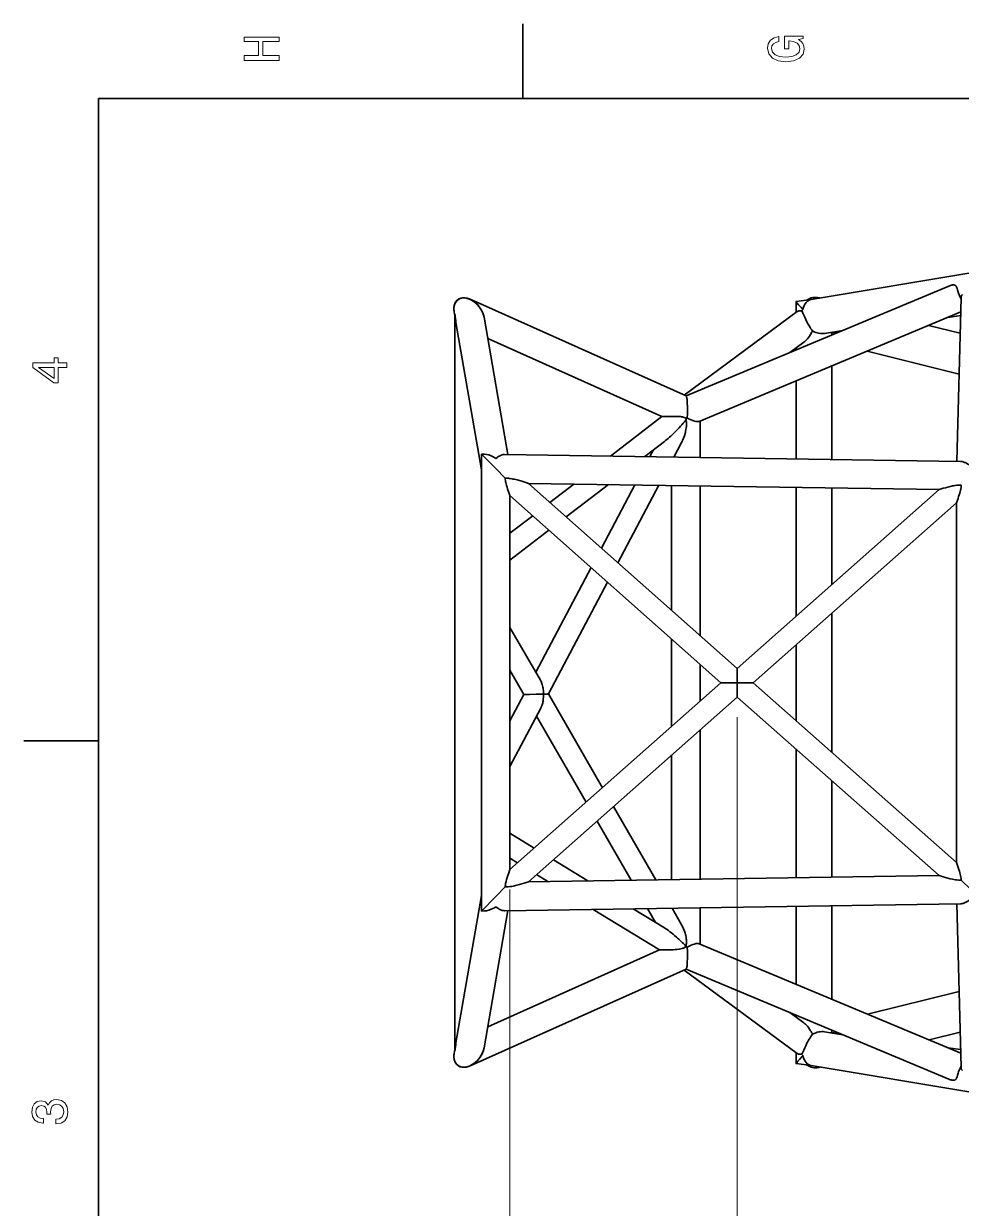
# Model space of a CAD drawing. Extents: x 0 to 420, y 0 to 297.
# Drawn here: x 2.5 to 96.4, y 175.9 to 294.5 of the extents above; entities that cross this region are included whole.
import ezdxf

# ---------------------------------------------------------------- set-up
doc = ezdxf.new("R2010")
doc.units = 0

msp = doc.modelspace()

# ---------------------------------------------------------------- linework, layer by layer
at = {"color": 7, "lineweight": 35, "ltscale": 0.1875}
for p, q in [((52.5, 287), (52.5, 294.5)), ((10, 222.699997), (2.5, 222.699997))]:
    msp.add_line(p, q, dxfattribs=at)
at = {"color": 7, "lineweight": 35}
for p, q in [((410, 287), (10, 287)), ((10, 287), (10, 10)), ((68.843681, 257.220337), (95.154282, 268.232269)), ((68.84996, 257.217529), (47.207001, 266.899902)), ((68.84996, 257.217529), (47.207001, 266.899902)), ((45.681927, 265.277252), (45.681927, 191.764572)), ((70.15123, 254.670303), (96.351929, 265.63623)), ((50.665882, 251.3647), (96.326103, 250.674622)), ((48.342781, 207.193665), (48.342781, 249.84877)), ((73.942513, 229.928909), (53.051029, 248.471191)), ((53.051029, 248.471191), (94.17868, 247.849594)), ((72.32663, 228.49794), (51.199921, 247.248993)), ((51.199921, 209.78862), (51.199921, 247.248993)), ((94.17868, 247.849594), (73.942513, 229.928909)), ((95.925346, 246.534073), (75.558846, 228.497971)), ((95.925346, 246.534073), (95.925346, 210.503403)), ((72.32663, 228.49794), (51.199921, 209.78862)), ((75.558846, 228.497971), (95.925346, 210.503403)), ((73.942528, 227.066605), (53.056854, 208.57074)), ((73.942528, 227.066605), (94.173096, 209.192154)), ((53.056854, 208.57074), (94.173096, 209.192154)), ((50.665882, 205.677139), (96.326103, 206.367218)), ((70.15123, 202.371536), (96.351929, 191.405609)), ((68.84996, 199.824326), (47.207001, 190.141937)), ((68.843681, 199.821503), (95.154282, 188.809586))]:
    msp.add_line(p, q, dxfattribs=at)
at = {"color": 7, "lineweight": 35, "ltscale": 0.415535}
for p, q in [((97.765434, 269.604828), (81.368568, 266.881897)), ((81.368568, 190.159927), (97.765434, 187.436996))]:
    msp.add_line(p, q, dxfattribs=at)
at = {"color": 7, "lineweight": 35, "ltscale": 0.002993}
msp.add_line((82.247856, 267.027924), (82.131752, 267.057129), dxfattribs=at)
at = {"color": 7, "lineweight": 35, "ltscale": 0.409298}
for p, q in [((96.388657, 267.046509), (95.962616, 250.680115)), ((96.388657, 189.995346), (95.962616, 206.361725))]:
    msp.add_line(p, q, dxfattribs=at)
at = {"color": 7, "lineweight": 35, "ltscale": 0.027377}
for p, q in [((79.858353, 265.575623), (79.858353, 266.670715)), ((79.858353, 191.466217), (79.858353, 190.371124))]:
    msp.add_line(p, q, dxfattribs=at)
at = {"color": 7, "lineweight": 35, "ltscale": 0.038099}
for p, q in [((81.380409, 266.883881), (79.869667, 266.683624)), ((81.380409, 190.157959), (79.869667, 190.358215))]:
    msp.add_line(p, q, dxfattribs=at)
at = {"color": 7, "lineweight": 35, "ltscale": 0.01028}
for p, q in [((45.681927, 265.255676), (45.612068, 265.660889)), ((45.612068, 265.660889), (45.681927, 265.255676))]:
    msp.add_line(p, q, dxfattribs=at)
at = {"color": 7, "lineweight": 35, "ltscale": 0.374489}
for p, q in [((48.342781, 249.827194), (45.796951, 264.588837)), ((45.796951, 264.588837), (48.342781, 249.827194)), ((48.342781, 207.214645), (45.796951, 192.453003))]:
    msp.add_line(p, q, dxfattribs=at)
at = {"color": 7, "lineweight": 35, "ltscale": 0.348451}
for p, q in [((50.977753, 251.359985), (48.608929, 265.095245)), ((48.608929, 265.095245), (50.977753, 251.359985)), ((50.977753, 205.681854), (48.608929, 191.946594))]:
    msp.add_line(p, q, dxfattribs=at)
at = {"color": 7, "lineweight": 35, "ltscale": 0.35208}
for p, q in [((79.981941, 265.666748), (68.647537, 257.308075)), ((79.981941, 191.375092), (68.647537, 199.733765))]:
    msp.add_line(p, q, dxfattribs=at)
at = {"color": 7, "lineweight": 35, "ltscale": 0.032436}
msp.add_line((96.342239, 265.264374), (95.056068, 265.093872), dxfattribs=at)
at = {"color": 7, "lineweight": 35, "ltscale": 0.04628}
msp.add_line((82.707504, 263.483917), (84.533691, 263.78717), dxfattribs=at)
at = {"color": 7, "lineweight": 35, "ltscale": 0.020364}
msp.add_line((84.225937, 263.658386), (83.418457, 263.551361), dxfattribs=at)
at = {"color": 7, "lineweight": 35, "ltscale": 0.005692}
msp.add_line((83.429779, 263.552856), (83.429779, 263.325165), dxfattribs=at)
at = {"color": 7, "lineweight": 35, "ltscale": 0.081465}
msp.add_line((96.296181, 263.495667), (93.135941, 264.290253), dxfattribs=at)
at = {"color": 7, "lineweight": 35, "ltscale": 0.477998}
msp.add_line((66.426834, 255.171524), (48.973812, 262.979462), dxfattribs=at)
msp.add_line((66.426834, 255.171524), (48.973812, 262.979462), dxfattribs=at)
at = {"color": 7, "lineweight": 35, "ltscale": 0.043458}
msp.add_line((80.64537, 262.605957), (79.246323, 261.574219), dxfattribs=at)
at = {"color": 7, "lineweight": 35, "ltscale": 0.00488}
msp.add_line((79.858353, 262.025574), (79.858353, 261.830383), dxfattribs=at)
at = {"color": 7, "lineweight": 35, "ltscale": 0.237411}
msp.add_line((96.189507, 259.39798), (86.979736, 261.713654), dxfattribs=at)
at = {"color": 7, "lineweight": 35, "ltscale": 0.233958}
for p, q in [((83.429779, 260.227875), (83.429779, 250.869553)), ((83.429779, 206.172348), (83.429779, 196.814011))]:
    msp.add_line(p, q, dxfattribs=at)
at = {"color": 7, "lineweight": 35, "ltscale": 0.195239}
msp.add_line((79.858353, 258.733093), (79.858353, 250.923538), dxfattribs=at)
at = {"color": 7, "lineweight": 35, "ltscale": 0.162863}
msp.add_line((61.259876, 251.204605), (66.426414, 255.172699), dxfattribs=at)
at = {"color": 7, "lineweight": 35, "ltscale": 0.091108}
msp.add_line((70.253349, 251.068695), (70.253349, 254.713028), dxfattribs=at)
at = {"color": 7, "lineweight": 35, "ltscale": 0.062058}
msp.add_line((64.709969, 251.152466), (66.678642, 252.664474), dxfattribs=at)
at = {"color": 7, "lineweight": 35, "ltscale": 0.018938}
msp.add_line((65.21666, 251.144806), (65.571434, 251.814117), dxfattribs=at)
at = {"color": 7, "lineweight": 35, "ltscale": 0.039559}
msp.add_line((67.622704, 251.108444), (68.363808, 252.506531), dxfattribs=at)
at = {"color": 7, "lineweight": 35, "ltscale": 0.050893}
for p, q in [((48.342781, 251.399811), (49.771351, 249.949493)), ((48.342781, 251.399811), (49.771351, 249.949493)), ((49.771351, 207.092346), (48.342781, 205.642029)), ((48.342781, 205.642029), (49.771351, 207.092346))]:
    msp.add_line(p, q, dxfattribs=at)
at = {"color": 7, "lineweight": 35, "ltscale": 0.007918}
for p, q in [((48.342781, 251.399811), (48.659466, 251.395035)), ((48.342781, 205.642029), (48.659466, 205.646805))]:
    msp.add_line(p, q, dxfattribs=at)
at = {"color": 7, "lineweight": 35, "ltscale": 0.022446}
msp.add_line((48.342781, 250.501968), (48.342781, 251.399811), dxfattribs=at)
at = {"color": 7, "lineweight": 35, "ltscale": 9.5e-05}
msp.add_line((48.342781, 250.503983), (48.342781, 250.507767), dxfattribs=at)
at = {"color": 7, "lineweight": 35, "ltscale": 9e-05}
msp.add_line((48.342781, 250.503983), (48.342781, 250.507599), dxfattribs=at)
at = {"color": 7, "lineweight": 35, "ltscale": 1.7e-05}
msp.add_line((48.342781, 249.848648), (48.342781, 249.847977), dxfattribs=at)
at = {"color": 7, "lineweight": 35, "ltscale": 1.6e-05}
for p, q in [((48.342781, 249.848633), (48.342781, 249.847977)), ((48.342781, 207.193192), (48.342781, 207.193848))]:
    msp.add_line(p, q, dxfattribs=at)
at = {"color": 7, "lineweight": 35, "ltscale": 0.033816}
msp.add_line((49.771351, 249.949493), (50.72057, 248.985825), dxfattribs=at)
msp.add_line((49.771351, 249.949493), (50.72057, 248.985825), dxfattribs=at)
at = {"color": 7, "lineweight": 35, "ltscale": 0.075751}
msp.add_line((55.208153, 246.556625), (57.611229, 248.402283), dxfattribs=at)
at = {"color": 7, "lineweight": 35, "ltscale": 0.133061}
msp.add_line((56.840164, 245.108139), (61.061283, 248.350143), dxfattribs=at)
at = {"color": 7, "lineweight": 35, "ltscale": 0.179006}
msp.add_line((60.360428, 241.983719), (63.713978, 248.310059), dxfattribs=at)
at = {"color": 7, "lineweight": 35, "ltscale": 0.219397}
msp.add_line((62.009735, 240.519867), (66.120018, 248.273697), dxfattribs=at)
at = {"color": 7, "lineweight": 35, "ltscale": 0.312883}
msp.add_line((67.39621, 235.73909), (67.39621, 248.25441), dxfattribs=at)
at = {"color": 7, "lineweight": 35, "ltscale": 0.3752}
msp.add_line((70.253349, 233.203232), (70.253349, 248.211227), dxfattribs=at)
at = {"color": 7, "lineweight": 35, "ltscale": 0.322454}
msp.add_line((79.858353, 248.066071), (79.858353, 235.167908), dxfattribs=at)
at = {"color": 7, "lineweight": 35, "ltscale": 0.242035}
msp.add_line((83.429779, 248.012085), (83.429779, 238.330688), dxfattribs=at)
at = {"color": 7, "lineweight": 35, "ltscale": 0.071797}
msp.add_line((51.199921, 243.478149), (53.477543, 245.227478), dxfattribs=at)
at = {"color": 7, "lineweight": 35, "ltscale": 0.123242}
msp.add_line((51.199921, 240.776215), (55.109554, 243.778976), dxfattribs=at)
at = {"color": 7, "lineweight": 35, "ltscale": 0.295989}
msp.add_line((53.782406, 229.57457), (59.327572, 240.035294), dxfattribs=at)
at = {"color": 7, "lineweight": 35, "ltscale": 0.316536}
msp.add_line((55.04681, 227.384567), (60.976917, 238.571426), dxfattribs=at)
at = {"color": 7, "lineweight": 35, "ltscale": 0.348116}
msp.add_line((83.429779, 235.468353), (83.429779, 221.543716), dxfattribs=at)
at = {"color": 7, "lineweight": 35, "ltscale": 0.152329}
msp.add_line((54.24683, 228.770294), (51.199921, 234.046921), dxfattribs=at)
at = {"color": 7, "lineweight": 35, "ltscale": 0.218555}
msp.add_line((67.39621, 224.131729), (67.39621, 232.873947), dxfattribs=at)
at = {"color": 7, "lineweight": 35, "ltscale": 0.190159}
msp.add_line((79.858353, 232.305573), (79.858353, 224.699203), dxfattribs=at)
at = {"color": 7, "lineweight": 35, "ltscale": 0.091904}
msp.add_line((70.253349, 226.661942), (70.253349, 230.338089), dxfattribs=at)
at = {"color": 7, "lineweight": 35, "ltscale": 0.069904}
msp.add_line((52.598148, 227.340225), (51.199921, 229.761673), dxfattribs=at)
at = {"color": 7, "lineweight": 35, "ltscale": 0.035797}
msp.add_line((73.941704, 228.49704), (73.942513, 229.928909), dxfattribs=at)
at = {"color": 7, "lineweight": 35, "ltscale": 0.040377}
msp.add_line((73.941704, 228.49704), (72.32663, 228.49794), dxfattribs=at)
at = {"color": 7, "lineweight": 35, "ltscale": 0.040429}
msp.add_line((73.941704, 228.49704), (75.558846, 228.497971), dxfattribs=at)
at = {"color": 7, "lineweight": 35, "ltscale": 0.035761}
msp.add_line((73.941704, 228.49704), (73.942528, 227.066605), dxfattribs=at)
at = {"color": 7, "lineweight": 35, "ltscale": 0.074634}
msp.add_line((51.199921, 224.702774), (52.598114, 227.340469), dxfattribs=at)
at = {"color": 7, "lineweight": 35, "ltscale": 0.000467}
msp.add_line((53.832142, 227.34581), (53.813446, 227.345459), dxfattribs=at)
at = {"color": 7, "lineweight": 35, "ltscale": 0.271036}
msp.add_line((55.04681, 227.384811), (60.467567, 217.995865), dxfattribs=at)
at = {"color": 7, "lineweight": 35, "ltscale": 0.165342}
msp.add_line((51.199921, 220.127518), (54.297474, 225.970978), dxfattribs=at)
at = {"color": 7, "lineweight": 35, "ltscale": 0.248389}
msp.add_line((53.862484, 225.150391), (58.830326, 216.545959), dxfattribs=at)
at = {"color": 7, "lineweight": 13}
for p, q in [((73.942528, 225.066605), (73.942528, 91.315094)), ((51.199921, 207.78862), (51.199921, 75.109657))]:
    msp.add_line(p, q, dxfattribs=at)
at = {"color": 7, "lineweight": 35, "ltscale": 0.374223}
msp.add_line((70.253349, 208.830673), (70.253349, 223.799606), dxfattribs=at)
at = {"color": 7, "lineweight": 35, "ltscale": 0.321598}
msp.add_line((79.858353, 221.839752), (79.858353, 208.975845), dxfattribs=at)
at = {"color": 7, "lineweight": 35, "ltscale": 0.312048}
msp.add_line((67.39621, 208.787491), (67.39621, 221.269394), dxfattribs=at)
at = {"color": 7, "lineweight": 35, "ltscale": 0.241361}
msp.add_line((83.429779, 218.684265), (83.429779, 209.029816), dxfattribs=at)
at = {"color": 7, "lineweight": 35, "ltscale": 0.211846}
msp.add_line((61.561073, 216.101898), (65.798027, 208.763336), dxfattribs=at)
at = {"color": 7, "lineweight": 35, "ltscale": 0.171062}
msp.add_line((59.923798, 214.651993), (63.345081, 208.726257), dxfattribs=at)
at = {"color": 7, "lineweight": 35, "ltscale": 0.071609}
msp.add_line((53.641327, 211.950729), (51.199852, 213.448669), dxfattribs=at)
at = {"color": 7, "lineweight": 35, "ltscale": 0.02242}
msp.add_line((51.964325, 210.465591), (51.199921, 210.934601), dxfattribs=at)
at = {"color": 7, "lineweight": 35, "ltscale": 0.101279}
msp.add_line((59.003738, 208.660675), (55.550682, 210.779266), dxfattribs=at)
at = {"color": 7, "lineweight": 35, "ltscale": 0.033174}
msp.add_line((55.004715, 208.600204), (53.87368, 209.294144), dxfattribs=at)
at = {"color": 7, "lineweight": 35, "ltscale": 0.033821}
for p, q in [((50.720707, 208.056152), (49.771351, 207.092346)), ((49.771351, 207.092346), (50.720707, 208.056152))]:
    msp.add_line(p, q, dxfattribs=at)
at = {"color": 7, "lineweight": 35, "ltscale": 0.033255}
msp.add_line((96.406235, 208.744965), (97.35392, 207.811493), dxfattribs=at)
at = {"color": 7, "lineweight": 35, "ltscale": 0.022445}
msp.add_line((48.342781, 205.642029), (48.342781, 206.53981), dxfattribs=at)
at = {"color": 7, "lineweight": 35, "ltscale": 9.2e-05}
msp.add_line((48.342781, 206.537857), (48.342781, 206.534164), dxfattribs=at)
at = {"color": 7, "lineweight": 35, "ltscale": 0.194013}
msp.add_line((66.164871, 201.753006), (59.550125, 205.811432), dxfattribs=at)
at = {"color": 7, "lineweight": 35, "ltscale": 0.092088}
msp.add_line((66.688797, 203.945587), (63.54911, 205.871902), dxfattribs=at)
at = {"color": 7, "lineweight": 35, "ltscale": 0.040226}
msp.add_line((64.980576, 205.893509), (65.785088, 204.500046), dxfattribs=at)
at = {"color": 7, "lineweight": 35, "ltscale": 0.04582}
msp.add_line((67.433525, 205.930573), (68.34996, 204.343323), dxfattribs=at)
at = {"color": 7, "lineweight": 35, "ltscale": 0.09111}
msp.add_line((70.253349, 202.328812), (70.253349, 205.973206), dxfattribs=at)
at = {"color": 7, "lineweight": 35, "ltscale": 0.19524}
msp.add_line((79.858353, 206.118378), (79.858353, 198.308777), dxfattribs=at)
at = {"color": 7, "lineweight": 35, "ltscale": 0.470821}
msp.add_line((66.164764, 201.753067), (48.973812, 194.062393), dxfattribs=at)
at = {"color": 7, "lineweight": 35, "ltscale": 0.236623}
msp.add_line((96.190643, 197.600449), (87.005165, 195.317581), dxfattribs=at)
at = {"color": 7, "lineweight": 35, "ltscale": 0.043461}
msp.add_line((80.64537, 194.435867), (79.246254, 195.467667), dxfattribs=at)
at = {"color": 7, "lineweight": 35, "ltscale": 0.004881}
msp.add_line((79.858353, 195.211487), (79.858353, 195.016266), dxfattribs=at)
at = {"color": 7, "lineweight": 35, "ltscale": 0.046283}
msp.add_line((82.707504, 193.557922), (84.533798, 193.254639), dxfattribs=at)
at = {"color": 7, "lineweight": 35, "ltscale": 0.020366}
msp.add_line((84.226044, 193.383453), (83.418457, 193.490494), dxfattribs=at)
at = {"color": 7, "lineweight": 35, "ltscale": 0.005693}
msp.add_line((83.429779, 193.716705), (83.429779, 193.488998), dxfattribs=at)
at = {"color": 7, "lineweight": 35, "ltscale": 0.080199}
msp.add_line((96.297241, 193.505264), (93.183998, 192.731522), dxfattribs=at)
at = {"color": 7, "lineweight": 35, "ltscale": 0.010277}
msp.add_line((45.681927, 191.786072), (45.612068, 191.380966), dxfattribs=at)
at = {"color": 7, "lineweight": 35, "ltscale": 0.032432}
msp.add_line((96.342239, 191.777481), (95.05619, 191.947937), dxfattribs=at)
at = {"color": 7, "lineweight": 35, "ltscale": 0.003149}
msp.add_line((82.248695, 190.013779), (82.12645, 189.983398), dxfattribs=at)
at = {"color": 7, "lineweight": 13}
for points in [[(28.083214, 290.829987), (28.083214, 291.299011), (26.439121, 291.299011), (26.439121, 292.701019), (28.083214, 292.701019), (28.083214, 293.164978), (24.583214, 293.164978), (24.583214, 292.701019), (26.010447, 292.701019), (26.010447, 291.299011), (24.583214, 291.299011), (24.583214, 290.829987)], [(80.114197, 292.922913), (80.583214, 293.008667), (80.583214, 293.260803), (78.692001, 293.260803), (78.692001, 291.984863), (79.120674, 291.984863), (79.120674, 292.771606), (79.15094, 292.771606), (79.614914, 292.71109), (79.957855, 292.549713), (80.174713, 292.302612), (80.245316, 291.994965), (80.154541, 291.652039), (79.882202, 291.384735), (79.433357, 291.213257), (78.818085, 291.15274), (78.207855, 291.208221), (77.759003, 291.3797), (77.486671, 291.652039), (77.390854, 292.020172), (77.441284, 292.272339), (77.582497, 292.479126), (77.819527, 292.630402), (78.137245, 292.716156), (78.137245, 293.215424), (77.653099, 293.08429), (77.289986, 292.837189), (77.068085, 292.489197), (76.987396, 292.050446), (77.113472, 291.475525), (77.481628, 291.041779), (78.0616, 290.764404), (78.833214, 290.668579), (79.609871, 290.764404), (80.189842, 291.041779), (80.557999, 291.450287), (80.679039, 291.964691), (80.638687, 292.252167), (80.537827, 292.509369), (80.361313, 292.731262)], [(6.833213, 260.077362), (6.833213, 260.53125), (5.965778, 260.53125), (5.965778, 261.030548), (5.56232, 261.030548), (5.56232, 260.53125), (3.408862, 260.53125), (3.408862, 260.072327), (5.521974, 258.539185), (5.965778, 258.539185), (5.965778, 260.077362)], [(5.56232, 258.96283), (3.993876, 260.077362), (5.56232, 260.077362)], [(5.73379, 184.329117), (5.769093, 184.329117), (6.253242, 184.409805), (6.616354, 184.646835), (6.848343, 185.020035), (6.934078, 185.514282), (6.848343, 186.038773), (6.626441, 186.432144), (6.273415, 186.684311), (5.819525, 186.775085), (5.521974, 186.734741), (5.279899, 186.623795), (5.0933, 186.44223), (4.957133, 186.20015), (4.684798, 186.527969), (4.251081, 186.643967), (3.857709, 186.568314), (3.560158, 186.351456), (3.373559, 185.998428), (3.307997, 185.514282), (3.388689, 185.060394), (3.610591, 184.712402), (3.963617, 184.485458), (4.432637, 184.409805), (4.46794, 184.409805), (4.46794, 184.858658), (4.145173, 184.899002), (3.913184, 185.030121), (3.771974, 185.241943), (3.721542, 185.53949), (3.761888, 185.801743), (3.867795, 185.993378), (4.039265, 186.109375), (4.271254, 186.15477), (4.518372, 186.109375), (4.684798, 185.988342), (4.785663, 185.77652), (4.815922, 185.489059), (4.810879, 185.292374), (5.209294, 185.292374), (5.199208, 185.53949), (5.244596, 185.857224), (5.365634, 186.094254), (5.56232, 186.235458), (5.819525, 186.285889), (6.112032, 186.230423), (6.328891, 186.084167), (6.465058, 185.852173), (6.510447, 185.54454), (6.460014, 185.226807), (6.308718, 184.994827), (6.066643, 184.848572), (5.73379, 184.793091)]]:
    msp.add_lwpolyline(points, close=True, dxfattribs=at)
at = {"color": 7, "lineweight": 35}
for points in [[(95.154282, 268.232269), (95.232285, 268.263306), (95.309731, 268.290649), (95.37603, 268.310883), (95.441528, 268.327423), (95.510918, 268.340363), (95.578583, 268.347168), (95.638817, 268.346802), (95.696571, 268.338684), (95.724297, 268.331238), (95.751122, 268.321228), (95.77639, 268.308868), (95.800613, 268.293701), (95.823753, 268.275665), (95.845741, 268.254608), (95.866615, 268.230499), (95.886391, 268.203339), (95.92289, 268.140015), (95.960869, 268.053497), (95.98455, 267.989014), (96.030296, 267.848053), (96.09977, 267.624695), (96.138206, 267.508728), (96.202446, 267.332703), (96.258057, 267.197205), (96.319199, 267.063538), (96.385765, 266.933044)], [(96.388657, 267.046509), (96.394325, 267.119568), (96.407562, 267.188995), (96.428436, 267.252991), (96.456825, 267.309723), (96.485527, 267.34967), (96.518539, 267.382599)], [(79.981941, 265.666748), (80.028694, 265.694916), (80.082802, 265.715973), (80.14373, 265.730011), (80.210838, 265.737152), (80.258636, 265.738129), (80.308617, 265.736237), (80.415848, 265.723694)], [(80.415848, 265.723694), (80.455009, 265.67334), (80.491806, 265.614685), (80.538948, 265.52594), (80.570038, 265.461151), (80.633339, 265.320221), (80.724998, 265.110016), (80.826958, 264.883087), (80.940384, 264.646881), (81.003822, 264.522797), (81.069687, 264.399994), (81.16021, 264.240845), (81.252235, 264.089905), (81.343529, 263.950348), (81.425385, 263.833313), (81.502129, 263.730011)], [(81.502129, 263.730011), (81.461555, 263.645599), (81.418549, 263.562439), (81.369148, 263.473236), (81.317245, 263.38559), (81.211189, 263.222076), (81.105247, 263.07608), (80.99247, 262.937042), (80.931526, 262.868378), (80.868744, 262.802307), (80.808479, 262.743317), (80.746689, 262.687347), (80.64537, 262.605957)], [(68.850067, 257.217468), (68.862724, 257.206207), (68.875389, 257.18335), (68.886444, 257.153015), (68.897293, 257.113098), (68.910439, 257.049286), (68.922821, 256.970795), (68.934959, 256.87204), (68.945732, 256.759918), (68.957108, 256.604248), (68.965927, 256.436249), (68.973778, 256.202362), (68.97747, 255.963913), (68.975761, 255.596237)], [(66.426933, 255.171494), (66.430878, 255.170471), (66.449745, 255.168579), (66.508408, 255.16658), (66.602715, 255.166077), (66.896904, 255.169846), (67.323906, 255.176926), (67.600975, 255.178345), (67.736923, 255.177155), (67.954628, 255.171234), (68.166855, 255.158478)], [(68.166855, 255.158478), (68.275291, 255.148041), (68.381737, 255.134216), (68.466972, 255.119843), (68.550194, 255.102097), (68.643875, 255.076324), (68.733086, 255.043747), (68.775497, 255.024445), (68.816063, 255.002914), (68.870575, 254.967636)], [(68.830086, 254.796875), (68.854111, 254.703201), (68.870712, 254.60791), (68.878494, 254.539871), (68.88327, 254.471527), (68.885468, 254.391663), (68.884453, 254.311783), (68.875252, 254.163773), (68.856453, 254.005615), (68.830154, 253.848633), (68.797508, 253.692902), (68.769394, 253.576904), (68.738388, 253.461578), (68.668564, 253.233444), (68.588768, 253.008759), (68.543777, 252.894592), (68.496063, 252.781662), (68.448593, 252.676819), (68.363808, 252.506531)], [(49.786835, 250.974625), (49.91222, 251.066101), (49.986927, 251.115829), (50.058773, 251.160172), (50.130516, 251.200943), (50.193993, 251.233963), (50.257156, 251.263809), (50.345882, 251.300308), (50.433285, 251.329391), (50.518734, 251.350327), (50.593685, 251.361526), (50.665882, 251.3647)], [(49.786835, 250.974625), (49.912323, 251.066162), (49.987103, 251.115936), (50.058949, 251.160263), (50.130692, 251.201035), (50.194168, 251.234039), (50.257328, 251.263885), (50.346058, 251.300385), (50.43346, 251.329453), (50.518875, 251.350357), (50.593754, 251.361526), (50.665882, 251.3647)], [(97.252724, 250.275925), (97.146996, 250.348526), (97.071854, 250.396637), (96.935425, 250.476334), (96.799683, 250.545074), (96.732338, 250.57489), (96.665565, 250.601379), (96.57766, 250.631073), (96.491562, 250.653732), (96.407875, 250.668533), (96.326103, 250.674622)], [(50.720604, 248.985779), (50.730858, 248.874985), (50.745995, 248.765045), (50.765457, 248.65416), (50.788265, 248.544464), (50.821293, 248.405548), (50.85767, 248.268784), (50.908207, 248.095276), (50.961536, 247.925613), (51.024628, 247.736343), (51.087128, 247.557434), (51.199921, 247.248993)], [(53.051029, 248.471191), (52.798588, 248.552963), (52.39743, 248.677032), (52.159954, 248.745911), (51.916718, 248.811768), (51.665115, 248.87323), (51.537601, 248.901077), (51.409184, 248.926361), (51.226078, 248.956528), (51.133759, 248.968582), (51.040985, 248.978149), (50.947865, 248.984818), (50.854534, 248.988098)], [(96.30471, 248.301178), (96.218437, 248.300781), (96.13224, 248.297256), (95.960503, 248.282425), (95.790131, 248.25943), (95.663528, 248.238113), (95.538071, 248.21405), (95.290726, 248.15976), (95.051376, 248.100464), (94.818085, 248.037872), (94.598999, 247.975723), (94.395653, 247.91568), (94.17868, 247.849594)], [(95.925346, 246.534073), (96.076836, 246.951797), (96.140457, 247.138733), (96.203079, 247.333679), (96.249847, 247.489777), (96.293617, 247.648834), (96.324272, 247.772125), (96.351791, 247.896988), (96.378494, 248.043152), (96.398071, 248.191208), (96.406372, 248.297012)], [(54.564701, 227.362534), (54.561668, 227.469559), (54.549603, 227.659927), (54.527035, 227.859741), (54.511898, 227.958817), (54.494076, 228.057144), (54.465931, 228.186844), (54.432518, 228.314529), (54.393387, 228.439529)], [(52.598148, 227.340225), (52.598499, 227.33992), (52.600452, 227.339355), (52.616112, 227.337799), (52.750702, 227.334946), (53.145199, 227.336182), (53.813446, 227.345459)], [(54.564701, 227.362534), (54.563202, 227.173447), (54.558807, 227.071945), (54.543011, 226.876251), (54.517166, 226.682693), (54.500042, 226.5858), (54.479984, 226.489899), (54.457523, 226.397659), (54.431995, 226.306839)], [(54.564701, 227.362534), (54.717083, 227.367188), (54.924149, 227.375092), (54.995609, 227.378922), (55.037884, 227.382477), (55.044437, 227.383575), (55.046146, 227.384094), (55.046673, 227.384399), (55.04681, 227.384552)], [(96.406273, 208.744934), (96.40078, 208.820435), (96.392754, 208.895615), (96.370399, 209.044647), (96.341385, 209.19162), (96.307533, 209.335892), (96.269974, 209.477936), (96.219994, 209.649841), (96.167259, 209.817871), (96.103394, 210.009415), (96.040062, 210.190536), (95.925346, 210.503403)], [(51.199921, 209.78862), (51.049252, 209.37326), (50.986507, 209.189072), (50.924671, 208.99704), (50.864437, 208.794434), (50.809681, 208.586823), (50.770897, 208.412811), (50.75433, 208.324631), (50.740135, 208.235748), (50.728764, 208.146225), (50.720745, 208.056198)], [(96.302322, 208.740616), (96.215965, 208.741028), (96.129692, 208.744553), (95.957764, 208.759369), (95.787231, 208.782333), (95.660492, 208.803635), (95.534882, 208.827682), (95.287254, 208.881943), (95.047607, 208.941193), (94.814003, 209.003769), (94.594559, 209.065903), (94.390839, 209.125961), (94.173096, 209.192154)], [(50.85701, 208.053772), (50.94619, 208.056839), (51.03516, 208.062988), (51.212128, 208.082977), (51.387352, 208.110977), (51.516781, 208.135818), (51.645164, 208.16333), (51.898724, 208.224472), (52.145023, 208.290573), (52.385574, 208.35994), (52.612518, 208.428787), (52.824574, 208.495499), (53.056854, 208.57074)], [(97.252724, 206.765915), (97.146996, 206.693314), (97.071854, 206.645203), (96.935425, 206.565506), (96.799683, 206.496765), (96.732338, 206.466949), (96.665565, 206.44046), (96.57766, 206.410767), (96.491562, 206.388107), (96.407875, 206.373306), (96.326103, 206.367218)], [(49.786835, 206.067215), (49.912323, 205.975677), (49.987103, 205.925903), (50.058949, 205.881577), (50.130692, 205.840805), (50.194168, 205.8078), (50.257328, 205.777954), (50.346058, 205.741455), (50.43346, 205.712387), (50.518875, 205.691483), (50.593754, 205.680313), (50.665882, 205.677139)], [(68.823738, 202.140594), (68.847557, 202.22171), (68.865028, 202.304489), (68.876785, 202.388306), (68.882187, 202.451538), (68.884979, 202.514923), (68.885117, 202.597275), (68.881699, 202.67955), (68.87455, 202.768463), (68.864159, 202.857056), (68.836464, 203.026352), (68.800224, 203.194), (68.772293, 203.303696), (68.741425, 203.412613), (68.706512, 203.52504), (68.668777, 203.636536), (68.58709, 203.852219), (68.541962, 203.959366), (68.494148, 204.065201), (68.444481, 204.167603), (68.391922, 204.268311), (68.34996, 204.343323)], [(66.164871, 201.753006), (66.165077, 201.752945), (66.166023, 201.752808), (66.17366, 201.752502), (66.247246, 201.752136), (66.627129, 201.752655), (67.100555, 201.757614), (67.328934, 201.763351), (67.552498, 201.772324), (67.740379, 201.783463), (67.924736, 201.798843), (68.104744, 201.819839)], [(68.839569, 202.09082), (68.792244, 202.047958), (68.739159, 202.009979), (68.681503, 201.976624), (68.635918, 201.954422), (68.588661, 201.934372), (68.526199, 201.91156), (68.461922, 201.891556), (68.329002, 201.85849), (68.191551, 201.832809), (68.104744, 201.819839)], [(68.850067, 199.824356), (68.862724, 199.835632), (68.875389, 199.858505), (68.886444, 199.888809), (68.897293, 199.928726), (68.910439, 199.992569), (68.922821, 200.071045), (68.934959, 200.169815), (68.945732, 200.281921), (68.957108, 200.437607), (68.965927, 200.605591), (68.973778, 200.839462), (68.97747, 201.077927), (68.975761, 201.445602)], [(81.502129, 193.311813), (81.461555, 193.39624), (81.418549, 193.479385), (81.369148, 193.568588), (81.317245, 193.65625), (81.211189, 193.819778), (81.105247, 193.965759), (80.99247, 194.104797), (80.931526, 194.173462), (80.868744, 194.239532), (80.808479, 194.298538), (80.746689, 194.354477), (80.64537, 194.435867)], [(80.415848, 191.318146), (80.455009, 191.368484), (80.491806, 191.427139), (80.538948, 191.5159), (80.570038, 191.580704), (80.633339, 191.721619), (80.724998, 191.931808), (80.826958, 192.158737), (80.940384, 192.394958), (81.003822, 192.519028), (81.069687, 192.64183), (81.16021, 192.800995), (81.252235, 192.95192), (81.343529, 193.091492), (81.425385, 193.208542), (81.502129, 193.311813)], [(79.981941, 191.375092), (80.028694, 191.346939), (80.082802, 191.325851), (80.14373, 191.311813), (80.210838, 191.304703), (80.258636, 191.303696), (80.308617, 191.305618), (80.415848, 191.318146)], [(95.154282, 188.809586), (95.232285, 188.778534), (95.309731, 188.751175), (95.37603, 188.730942), (95.441528, 188.714401), (95.510918, 188.701462), (95.578583, 188.694672), (95.638817, 188.695053), (95.696571, 188.703171), (95.724297, 188.710617), (95.751122, 188.720596), (95.77639, 188.732986), (95.800613, 188.748138), (95.823753, 188.76619), (95.845741, 188.787231), (95.866615, 188.81134), (95.886391, 188.838516), (95.92289, 188.901825), (95.960869, 188.988358), (95.98455, 189.052841), (96.030296, 189.193787), (96.09977, 189.417145), (96.138206, 189.533096), (96.202446, 189.709122), (96.258057, 189.84465), (96.319199, 189.978302), (96.385765, 190.10878)], [(96.388657, 189.995346), (96.394325, 189.922256), (96.407562, 189.852859), (96.428436, 189.788849), (96.456825, 189.732132), (96.485527, 189.692169), (96.518539, 189.659256)]]:
    msp.add_lwpolyline(points, dxfattribs=at)
for centre, radius, start, end in [((47.296497, 265.96106), 1.710863, 176.720326, 190.102459), ((79.870049, 266.671875), 0.011726, 91.908508, 185.63292), ((83.495575, 263.546448), 3.771637, 141.272559, 144.742937), ((45.959969, 265.274994), 0.278101, 158.251016, 179.532137), ((53.629261, 265.934875), 7.947146, 184.017772, 189.75147), ((66.426834, 255.172211), 0.000675, 131.073775, 278.21847), ((54.468616, 255.819855), 14.50884, 356.818466, 359.116893), ((67.518661, 255.197876), 1.371416, 342.99435, 350.335194), ((66.862099, 258.677612), 4.218757, 298.429478, 299.74291), ((66.862099, 258.677612), 4.218741, 298.429909, 299.742364), ((56.221405, 250.506454), 7.878644, 180.01789, 184.05374), ((56.221405, 250.506454), 7.878644, 180.01789, 184.05374), ((47.702118, 247.682388), 3.896769, 57.657083, 61.310824), ((47.702156, 247.682419), 3.896733, 57.657062, 61.310838), ((48.620087, 249.846603), 0.277355, 158.230061, 179.578555), ((48.620087, 249.846603), 0.27735, 158.229897, 179.582762), ((50.821819, 246.989822), 1.998534, 89.061685, 92.90301), ((96.277191, 246.382797), 1.918576, 86.138787, 89.178153), ((52.5564, 299.46051), 72.125953, 271.013488, 271.595571), ((50.824154, 210.053619), 2.000104, 267.036064, 270.940726), ((96.274857, 210.660431), 1.920002, 270.819914, 273.924788), ((48.620087, 207.195236), 0.277355, 180.421445, 201.769939), ((56.221405, 206.535385), 7.878644, 175.94626, 179.98211), ((47.702118, 209.359451), 3.896769, 298.689176, 302.342917), ((67.536453, 201.703918), 1.359354, 16.535828, 18.737746), ((66.873055, 198.383881), 4.196247, 60.25541, 62.05565), ((66.872948, 198.383682), 4.196483, 60.254303, 62.054386), ((54.468616, 201.221985), 14.50884, 0.883107, 3.181534), ((53.631737, 191.10675), 7.949627, 170.250129, 175.982051), ((45.959236, 191.766663), 0.277346, 180.432756, 201.772425), ((83.495575, 193.495407), 3.771637, 215.257063, 218.727441), ((79.870049, 190.369965), 0.011726, 174.367039, 268.088603)]:
    msp.add_arc(centre, radius, start, end, dxfattribs=at)
for centre, major_axis, ratio, start_param, end_param in [((47.110497, 265.378052), (-1.142853, 1.471176), 0.68632, 4.0521105364, 7.1937137695), ((47.110497, 265.378052), (-1.142853, 1.471161), 0.68632, 5.372674165, 7.193742825), ((47.110462, 265.378082), (-1.142853, 1.471146), 0.686325, 5.6228948563, 7.1937109118), ((47.110462, 265.378082), (-1.142853, 1.471146), 0.686326, 5.3726610181, 6.943477688), ((47.110497, 265.378052), (-1.142853, 1.471176), 0.68632, 4.0521105364, 5.6228977131), ((81.644066, 265.117493), (0.487701, 1.939621), 0.815946, 6.2831853072, 7.014508819), ((81.644066, 265.117493), (0.487701, 1.939621), 0.815946, 6.2161418603, 6.2831853072), ((47.110497, 265.378082), (-1.142853, 1.471161), 0.686315, 4.0521456467, 5.3726773148), ((47.110531, 265.378082), (-1.142853, 1.471161), 0.686312, 4.0520692235, 5.3726796199), ((81.644081, 265.117462), (-1.782898, 1.56218), 0.064339, 6.2268718792, 7.2531409804), ((81.644066, 265.117493), (-1.782867, 1.562164), 0.064339, 0.0563144072, 0.9699283663), ((81.644081, 265.117432), (-0.263672, 1.766342), 0.634102, 0.0103860636, 1.0158346728), ((81.644028, 265.117493), (-1.594971, 1.351944), 0.593989, 1.957663958, 2.6751640223), ((81.649261, 265.112793), (-1.777679, 1.55748), 0.064428, 2.8546124339, 3.0851967589), ((81.657669, 265.105377), (-1.769287, 1.550049), 0.064585, 2.8539627817, 3.0850458788), ((68.830673, 255.676575), (2.78894, 3.302795), 0.132831, 4.1641143406, 4.5561718499), ((68.824883, 255.663681), (-1.40271, 0.933502), 0.289271, 1.8522247364, 2.9513995198), ((68.82869, 255.669632), (2.782593, 3.293625), 0.132498, 3.6883480324, 4.1643650249), ((49.771038, 249.950058), (-1.51828, 1.298294), 0.417958, 5.1789146556, 5.8163449639), ((49.771038, 249.950058), (-1.51828, 1.298294), 0.417958, 5.178914621, 5.8163449518), ((53.82283, 227.363388), (-0.032166, 1.758698), 0.421673, 5.3631141333, 5.6318903155), ((53.822411, 227.362686), (-0.031891, 1.759827), 0.421659, 3.7926611553, 4.0613096698), ((49.771038, 207.091782), (-1.51828, -1.298294), 0.417958, 0.4668403554, 1.1042706861), ((68.826035, 201.376328), (-2.65863, 2.730942), 0.14092, 5.2197552657, 5.7760980596), ((68.82325, 201.380966), (-2.654572, 2.725861), 0.140831, 4.8558174207, 5.2190906008), ((68.824883, 201.378159), (-1.40271, -0.933502), 0.289271, 3.3317857874, 4.4309605708), ((81.644028, 191.924347), (-1.594971, -1.351944), 0.593989, 3.6080212849, 4.3255213492), ((81.647133, 191.927094), (-1.779816, -1.559418), 0.064393, 3.197955846, 3.4284082045), ((81.64286, 191.923218), (-1.784088, -1.563293), 0.064322, 3.1978973751, 3.4279487258), ((47.110497, 191.663773), (1.142853, 1.471161), 0.68632, 2.2310351358, 4.0521037957), ((47.110462, 191.663757), (1.142853, 1.471146), 0.686325, 2.2310670483, 3.8018831048), ((47.110497, 191.663773), (1.142853, 1.471176), 0.68632, 3.8018802477, 5.3726674244), ((47.110497, 191.663773), (1.142853, 1.471161), 0.686315, 4.052100646, 5.372632314), ((81.644096, 191.924377), (-1.782898, -1.56218), 0.064339, 5.313233089, 6.339498671), ((81.644066, 191.924347), (-1.782898, -1.562164), 0.064339, 5.3132588292, 6.2268713323), ((81.644081, 191.924393), (0.263672, 1.766342), 0.634102, 2.1257579808, 3.13120659), ((81.644066, 191.924347), (-0.482391, 1.940948), 0.815109, 2.4123847796, 3.1415926536), ((81.644066, 191.924347), (-0.482391, 1.940948), 0.815109, 3.1415926536, 3.2118668693)]:
    msp.add_ellipse(centre, major_axis=major_axis, ratio=ratio, start_param=start_param, end_param=end_param, dxfattribs=at)

doc.saveas('drawing.dxf')
